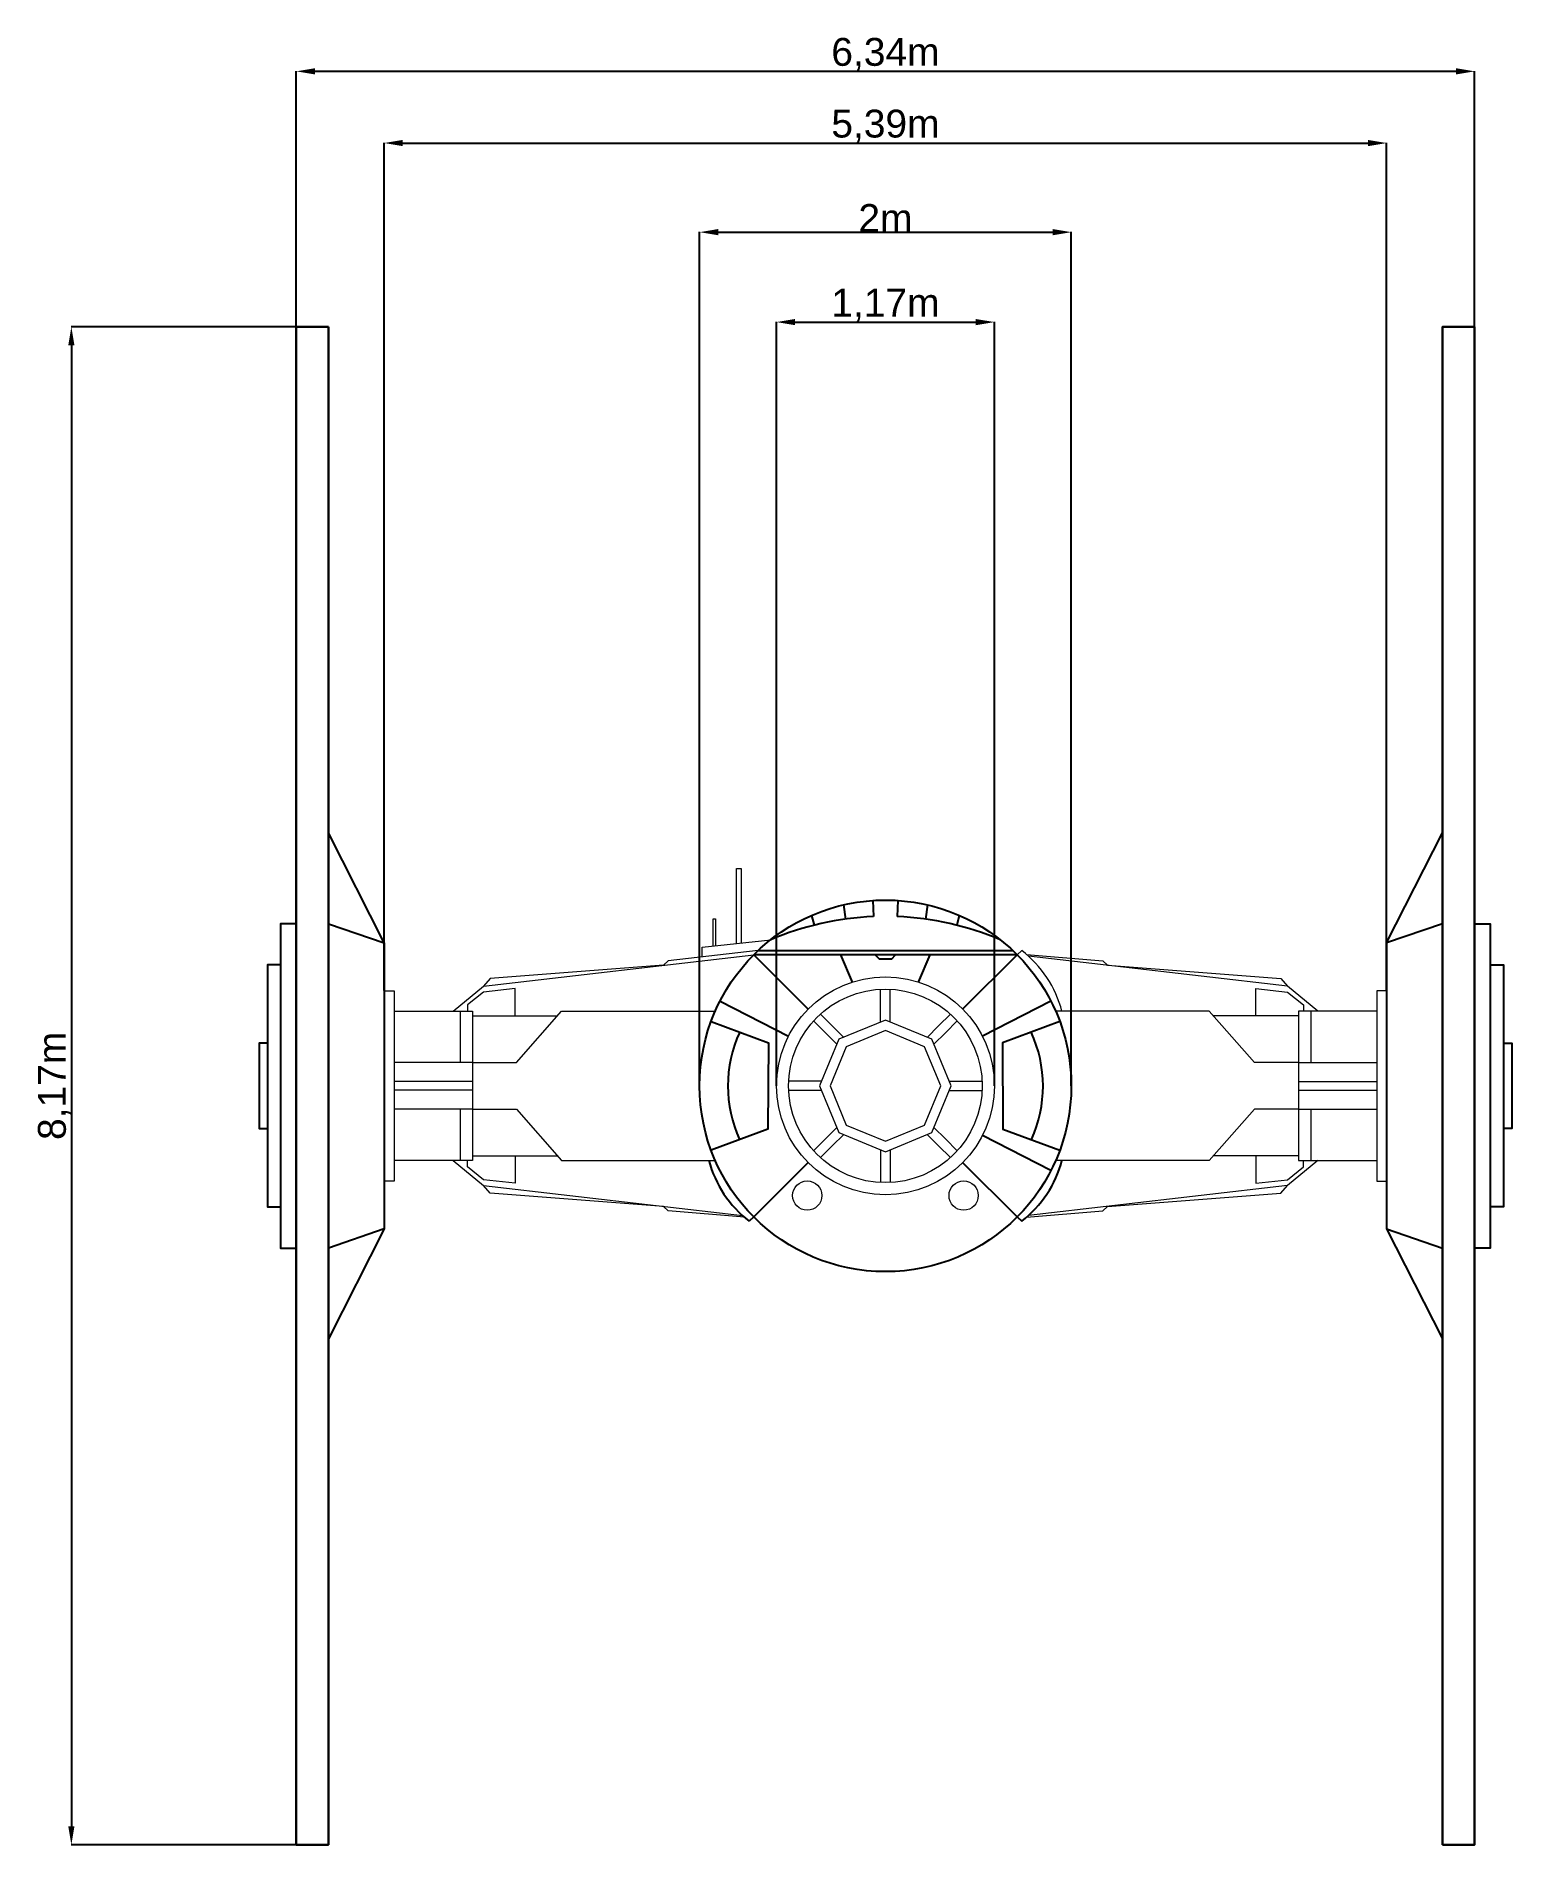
# Model space of a CAD drawing. Header units: millimetres. Extents: x 9822 to 17762, y 6437 to 16172.
import ezdxf

# ---------------------------------------------------------------- set-up
doc = ezdxf.new("R2010")
doc.units = ezdxf.units.MM
doc.layers.get('0').update_dxf_attribs({"color": 255, "lineweight": 20})
for name, color, linetype, lineweight in [('Layer1', 250, 'Continuous', 30), ('Layer2', 250, 'Continuous', 25), ('Layer3', 250, 'Continuous', 20), ('Layer4', 1, 'Continuous', 15), ('Layer5', 255, 'Continuous', 15)]:
    doc.layers.add(name, color=color, linetype=linetype, lineweight=lineweight)
doc.styles.get("Standard").update_dxf_attribs({"font": 'arial.ttf'})
doc.dimstyles.new('ISO-25', dxfattribs={"dimtxt": 150, "dimasz": 100, "dimexe": 1.25, "dimexo": 0.625, "dimtad": 1, "dimlfac": 0.001, "dimtxsty": 'Standard', "dimcen": 2.5, "dimclrd": 5, "dimclre": 5, "dimclrt": 5, "dimadec": 0, "dimazin": 0, "dimtfac": 1, "dimtmove": 0, "dimatfit": 3, "dimfxl": 1, "dimtfillclr": 2, "dimarcsym": 0})

# ---------------------------------------------------------------- blocks, each defined once
blk = doc.blocks.new('*D1')
at = {"color": 5, "lineweight": -2, "transparency": 16777216}
for p, q in [((11221.4, 14607.8), (11221.4, 15984)), ((11321.4, 15982.7), (17461.4, 15982.7)), ((17561.4, 14607.8), (17561.4, 15984))]:
    blk.add_line(p, q, dxfattribs=at)
at = {"color": 5, "transparency": 16777216}
for points in [[(11321.4, 15999.4), (11321.4, 15966.1), (11221.4, 15982.7)], [(17461.4, 15999.4), (17461.4, 15966.1), (17561.4, 15982.7)]]:
    blk.add_solid(points, dxfattribs=at)
at = {"layer": 'Defpoints', "color": 0, "transparency": 16777216}
for p in [(17561.4, 15982.7), (11221.4, 14607.2), (17561.4, 14607.2)]:
    blk.add_point(p, dxfattribs=at)
at = {"color": 5, "transparency": 16777216, "insert": (14391.4, 16073.5), "char_height": 150, "attachment_point": 5}
blk.add_mtext('6,34m', dxfattribs=at)
blk = doc.blocks.new('*D2')
at = {"color": 5, "lineweight": -2, "transparency": 16777216}
for p, q in [((13391.4, 10522.8), (13391.4, 15118.4)), ((13491.4, 15117.1), (15291.4, 15117.1)), ((15391.4, 10522.8), (15391.4, 15118.4))]:
    blk.add_line(p, q, dxfattribs=at)
at = {"color": 5, "transparency": 16777216}
for points in [[(13491.4, 15133.8), (13491.4, 15100.4), (13391.4, 15117.1)], [(15291.4, 15133.8), (15291.4, 15100.4), (15391.4, 15117.1)]]:
    blk.add_solid(points, dxfattribs=at)
at = {"layer": 'Defpoints', "color": 0, "transparency": 16777216}
for p in [(15391.4, 15117.1), (13391.4, 10522.2), (15391.4, 10522.2)]:
    blk.add_point(p, dxfattribs=at)
at = {"color": 5, "transparency": 16777216, "insert": (14391.4, 15193), "char_height": 150, "attachment_point": 5}
blk.add_mtext('2m', dxfattribs=at)
blk = doc.blocks.new('*D3')
at = {"color": 5, "lineweight": -2, "transparency": 16777216}
for p, q in [((11694.6, 11034.9), (11694.6, 15598)), ((11794.6, 15596.8), (16988.2, 15596.8)), ((17088.2, 11034.9), (17088.2, 15598))]:
    blk.add_line(p, q, dxfattribs=at)
at = {"color": 5, "transparency": 16777216}
for points in [[(11794.6, 15613.4), (11794.6, 15580.1), (11694.6, 15596.8)], [(16988.2, 15613.4), (16988.2, 15580.1), (17088.2, 15596.8)]]:
    blk.add_solid(points, dxfattribs=at)
at = {"layer": 'Defpoints', "color": 0, "transparency": 16777216}
for p in [(17088.2, 15596.8), (11694.6, 11034.3), (17088.2, 11034.3)]:
    blk.add_point(p, dxfattribs=at)
at = {"color": 5, "transparency": 16777216, "insert": (14391.4, 15687.5), "char_height": 150, "attachment_point": 5}
blk.add_mtext('5,39m', dxfattribs=at)
blk = doc.blocks.new('*D4')
at = {"color": 5, "lineweight": -2, "transparency": 16777216}
for p, q in [((11220.7, 14607.2), (10009.9, 14607.2)), ((10011.1, 14507.2), (10011.1, 6537.2)), ((11220.7, 6437.2), (10009.9, 6437.2))]:
    blk.add_line(p, q, dxfattribs=at)
at = {"color": 5, "transparency": 16777216}
for points in [[(9994.4, 14507.2), (10027.8, 14507.2), (10011.1, 14607.2)], [(9994.4, 6537.2), (10027.8, 6537.2), (10011.1, 6437.2)]]:
    blk.add_solid(points, dxfattribs=at)
at = {"layer": 'Defpoints', "color": 0, "transparency": 16777216}
for p in [(11221.4, 14607.2), (10011.1, 6437.2), (11221.4, 6437.2)]:
    blk.add_point(p, dxfattribs=at)
at = {"color": 5, "transparency": 16777216, "insert": (9920.3, 10522.2), "char_height": 150, "attachment_point": 5, "rotation": 90}
blk.add_mtext('8,17m', dxfattribs=at)
blk = doc.blocks.new('*D5')
at = {"color": 5, "lineweight": -2, "transparency": 16777216}
for p, q in [((13805.3, 10522.8), (13805.3, 14634.3)), ((13905.3, 14633.1), (14877.4, 14633.1)), ((14977.4, 10522.8), (14977.4, 14634.3))]:
    blk.add_line(p, q, dxfattribs=at)
at = {"color": 5, "transparency": 16777216}
for points in [[(13905.3, 14649.7), (13905.3, 14616.4), (13805.3, 14633.1)], [(14877.4, 14649.7), (14877.4, 14616.4), (14977.4, 14633.1)]]:
    blk.add_solid(points, dxfattribs=at)
at = {"layer": 'Defpoints', "color": 0, "transparency": 16777216}
for p in [(14977.4, 14633.1), (13805.3, 10522.2), (14977.4, 10522.2)]:
    blk.add_point(p, dxfattribs=at)
at = {"color": 5, "transparency": 16777216, "insert": (14391.4, 14723.9), "char_height": 150, "attachment_point": 5}
blk.add_mtext('1,17m', dxfattribs=at)

msp = doc.modelspace()

# ---------------------------------------------------------------- linework, layer by layer
at = {"layer": 'Layer1'}
for points in [[(11394.579, 14607.187), (11394.579, 6437.187), (11221.374, 6437.187), (11221.374, 14607.187)], [(17388.169, 6437.187), (17388.169, 14607.187), (17561.374, 14607.187), (17561.374, 6437.187)]]:
    msp.add_lwpolyline(points, close=True, dxfattribs=at)
at = {"layer": 'Layer2'}
for p, q in [((11694.579, 11292.433), (11394.579, 11883.703)), ((17088.169, 11292.433), (17388.169, 11883.703)), ((14165.172, 11496.268), (14175.719, 11419.745)), ((14324.361, 11519.939), (14327.85, 11433.258)), ((14458.388, 11519.939), (14454.899, 11433.258)), ((14617.576, 11496.268), (14607.03, 11419.745)), ((13994.027, 11439.856), (14007.25, 11387.116)), ((14788.721, 11439.856), (14775.498, 11387.116)), ((13682.407, 11227.429), (13975.892, 10935.486)), ((15100.342, 11227.429), (13682.407, 11227.429)), ((13706.02, 11250.397), (15076.729, 11250.397)), ((14213.943, 11080.72), (14151.033, 11227.429)), ((14568.806, 11080.72), (14631.715, 11227.429)), ((15100.342, 11227.429), (14806.856, 10935.486)), ((13501.595, 10978.579), (13869.93, 10789.65)), ((15281.153, 10978.579), (14912.819, 10789.65)), ((15281.147, 10065.783), (14912.815, 10254.717)), ((13682.407, 9816.946), (13975.892, 10108.889)), ((15100.342, 9816.946), (14806.856, 10108.889)), ((11694.579, 9751.941), (11394.579, 9160.671)), ((13682.407, 9816.946), (13657.311, 9793.978)), ((15100.342, 9816.946), (15125.438, 9793.978)), ((17088.169, 9751.941), (17388.169, 9160.671))]:
    msp.add_line(p, q, dxfattribs=at)
for points in [[(11221.374, 11395.16), (11136.75, 11395.16), (11136.75, 9649.215), (11221.374, 9649.215)], [(11394.579, 11395.16), (11694.579, 11292.433), (11694.579, 9751.941), (11394.579, 9649.215)], [(17388.169, 11395.16), (17088.169, 11292.433), (17088.169, 9751.941), (17388.169, 9649.215)], [(17561.374, 11395.16), (17645.999, 11395.16), (17645.999, 9649.215), (17561.374, 9649.215)], [(14336.735, 11227.429), (14357.606, 11206.35), (14391.374, 11206.35), (14425.143, 11206.35), (14446.014, 11227.429)], [(11136.75, 11174.157), (11066.137, 11174.157), (11066.137, 9870.218), (11136.75, 9870.218)], [(17645.999, 11174.157), (17716.612, 11174.157), (17716.612, 9870.218), (17645.999, 9870.218)], [(13453.038, 10867.912), (13761.596, 10754.226), (13759.084, 10289.213), (13453.043, 10176.449)], [(15329.71, 10867.912), (15021.153, 10754.226), (15023.664, 10289.213), (15329.705, 10176.449)], [(11066.137, 10751.94), (11021.111, 10751.94), (11021.111, 10292.434), (11066.137, 10292.434)], [(17716.612, 10751.94), (17761.637, 10751.94), (17761.637, 10292.434), (17716.612, 10292.434)]]:
    msp.add_lwpolyline(points, dxfattribs=at)
msp.add_circle((14391.374, 10522.187), 1000, dxfattribs=at)
for centre, radius, start, end in [((14391.374, 9855.043), 1579.493, 92.3049592, 113.0058382), ((14391.374, 9855.043), 1579.493, 66.9941618, 87.6950408), ((14237.502, 10520.583), 693.913, 155.2524792, 204.4991547), ((14545.247, 10520.583), 693.913, 335.5008453, 24.7475208), ((14032.286, 10276.286), 610.923, 194.7633098, 232.136417), ((14750.463, 10276.286), 610.923, 307.863583, 345.2366902)]:
    msp.add_arc(centre, radius, start, end, dxfattribs=at)
at = {"layer": 'Layer3'}
for p, q in [((15100.342, 11227.429), (15125.438, 11250.397)), ((12102.62, 10923.754), (12102.617, 10647.117)), ((16680.129, 10923.754), (16680.132, 10647.117)), ((12169.523, 10899.365), (12627.397, 10899.365)), ((16613.226, 10899.365), (16155.352, 10899.365)), ((12169.519, 10545.083), (11747.371, 10545.092)), ((16613.229, 10545.083), (17035.377, 10545.092)), ((12169.519, 10499.291), (11747.371, 10499.291)), ((16613.23, 10499.291), (17035.378, 10499.291)), ((12102.614, 10397.258), (12102.611, 10120.621)), ((16680.134, 10397.258), (16680.137, 10120.621)), ((12169.546, 10145.035), (12627.419, 10145.062)), ((16613.203, 10145.035), (16155.329, 10145.062))]:
    msp.add_line(p, q, dxfattribs=at)
for points in [[(13589.79, 11289.143), (13589.79, 11692.181), (13614.62, 11692.181), (13614.872, 11291.833)], [(13464.131, 11275.663), (13464.131, 11421.454), (13476.733, 11421.454), (13476.659, 11277.006)], [(13405.51, 11215.951), (13405.51, 11269.374), (13774.069, 11308.911)], [(12064.629, 10923.754), (12228.108, 11059.049), (13682.407, 11227.429)], [(13706.02, 11250.397), (13222.176, 11194.936), (13196.425, 11171.161)], [(15150.603, 11229.733), (15560.573, 11194.936), (15586.323, 11171.161)], [(16718.12, 10923.754), (16554.641, 11059.049), (15161.134, 11220.39)], [(13196.425, 11171.161), (12263.897, 11099.981), (12228.108, 11059.049)], [(15586.323, 11171.161), (16518.851, 11099.981), (16554.641, 11059.049)], [(11694.579, 11034.301), (11747.371, 11034.301), (11747.371, 10522.187), (11747.371, 10010.074), (11694.579, 10010.074)], [(12398.46, 10899.365), (12398.46, 11046.456), (12228.108, 11027.319), (12142.833, 10958.665), (12142.833, 10923.754)], [(16384.289, 10899.365), (16384.289, 11046.456), (16554.641, 11027.319), (16639.915, 10958.665), (16639.915, 10923.754)], [(17088.169, 11034.301), (17035.378, 11034.301), (17035.378, 10522.187), (17035.378, 10010.074), (17088.169, 10010.074)], [(11747.371, 10923.75), (12169.523, 10923.755), (12169.515, 10120.62), (11747.371, 10120.625)], [(12169.52, 10647.117), (12406.468, 10647.117), (12648.762, 10923.76), (13475.551, 10923.768)], [(16613.228, 10647.117), (16376.281, 10647.117), (16133.987, 10923.76), (15307.198, 10923.768)], [(17035.378, 10923.75), (16613.225, 10923.755), (16613.234, 10120.62), (17035.378, 10120.625)], [(12169.52, 10647.117), (12114.528, 10647.117), (11747.371, 10647.117)], [(16613.228, 10647.117), (16668.22, 10647.117), (17035.378, 10647.117)], [(12169.518, 10397.258), (12114.526, 10397.258), (11747.371, 10397.258)], [(12169.518, 10397.258), (12406.466, 10397.253), (12648.745, 10120.615), (13475.551, 10120.607)], [(16613.231, 10397.258), (16376.283, 10397.253), (16134.004, 10120.615), (15307.198, 10120.607)], [(16613.231, 10397.258), (16668.223, 10397.258), (17035.378, 10397.258)], [(12398.469, 10144.959), (12398.473, 9997.868), (12228.12, 10017.002), (12142.844, 10085.653), (12142.843, 10120.564)], [(16384.279, 10144.959), (16384.276, 9997.868), (16554.628, 10017.002), (16639.904, 10085.653), (16639.905, 10120.564)], [(12064.639, 10120.562), (12228.121, 9985.271), (13621.632, 9823.965)], [(16718.11, 10120.562), (16554.627, 9985.271), (15161.117, 9823.965)], [(13196.442, 9873.183), (12263.912, 9944.34), (12228.121, 9985.271)], [(15586.307, 9873.183), (16518.837, 9944.34), (16554.627, 9985.271)], [(13632.164, 9814.623), (13222.193, 9849.409), (13196.442, 9873.183)], [(15150.585, 9814.623), (15560.556, 9849.409), (15586.307, 9873.183)]]:
    msp.add_lwpolyline(points, dxfattribs=at)
msp.add_arc((14750.463, 10768.089), 610.923, 14.7633098, 52.136417, dxfattribs=at)
at = {"layer": 'Layer4'}
for centre in [(13970.496, 9931.8), (14812.253, 9931.8)]:
    msp.add_circle(centre, 78.755, dxfattribs=at)
at = {"layer": 'Layer5'}
for points in [[(14365.536, 10865.694), (14365.536, 10952.198), (14365.536, 11042.48)], [(14417.213, 10865.694), (14417.213, 10952.198), (14417.213, 11042.48)], [(14166.749, 10783.354), (14105.581, 10844.521), (14041.743, 10908.36)], [(14616, 10783.354), (14677.167, 10844.521), (14741.006, 10908.36)], [(14130.208, 10746.813), (14069.04, 10807.98), (14005.202, 10871.819)], [(14652.541, 10746.813), (14713.708, 10807.98), (14777.547, 10871.819)], [(14047.868, 10548.026), (13961.364, 10548.026), (13871.082, 10548.026)], [(14734.881, 10548.026), (14821.385, 10548.026), (14911.667, 10548.026)], [(14047.868, 10496.349), (13961.364, 10496.349), (13871.082, 10496.349)], [(14734.881, 10496.349), (14821.385, 10496.349), (14911.667, 10496.349)], [(14130.208, 10297.562), (14069.04, 10236.394), (14005.202, 10172.556)], [(14166.749, 10261.021), (14105.581, 10199.853), (14041.743, 10136.015)], [(14616, 10261.021), (14677.167, 10199.853), (14741.006, 10136.015)], [(14652.541, 10297.562), (14713.708, 10236.394), (14777.547, 10172.556)], [(14365.536, 10178.681), (14365.536, 10092.177), (14365.536, 10001.895)], [(14417.213, 10178.681), (14417.213, 10092.177), (14417.213, 10001.895)]]:
    msp.add_lwpolyline(points, dxfattribs=at)
for points in [[(14391.374, 10167.978), (14641.838, 10271.724), (14745.584, 10522.187), (14641.838, 10772.651), (14391.374, 10876.397), (14140.911, 10772.651), (14037.165, 10522.187), (14140.911, 10271.724)], [(14391.374, 10223.913), (14602.286, 10311.275), (14689.649, 10522.187), (14602.286, 10733.099), (14391.374, 10820.462), (14180.462, 10733.099), (14093.1, 10522.187), (14180.462, 10311.275)]]:
    msp.add_lwpolyline(points, close=True, dxfattribs=at)
for radius in [586.038, 520.934]:
    msp.add_circle((14391.374, 10522.187), radius, dxfattribs=at)

# ---------------------------------------------------------------- dimensions: what is measured, and where the dimension line sits
for base, p1, p2, picture, middle in [((17561.374, 15982.743), (11221.374, 14607.187), (17561.374, 14607.187), '*D1', (14391.374, 16073.512)), ((17088.169, 15596.76), (11694.579, 11034.301), (17088.169, 11034.301), '*D3', (14391.374, 15687.529)), ((14977.412, 14633.083), (13805.336, 10522.187), (14977.412, 10522.187), '*D5', (14391.374, 14723.851))]:
    dim = msp.add_linear_dim(base=base, p1=p1, p2=p2, dimstyle='ISO-25', override={"dimpost": 'm'})
    dim.commit()
    dim.dimension.update_dxf_attribs({"geometry": picture, "text_midpoint": middle})
dim = msp.add_linear_dim(base=(15391.374, 15117.113), p1=(13391.374, 10522.187), p2=(15391.374, 10522.187), dimstyle='ISO-25', override={"dimpost": 'm'})
dim.commit()
dim.dimension.update_dxf_attribs({"geometry": '*D2', "text_midpoint": (14391.374, 15117.113), "dimtype": 160})
dim = msp.add_linear_dim(base=(10011.11, 6437.187), p1=(11221.374, 14607.187), p2=(11221.374, 6437.187), angle=90, dimstyle='ISO-25', override={"dimpost": 'm'})
dim.commit()
dim.dimension.update_dxf_attribs({"geometry": '*D4', "text_midpoint": (9920.341, 10522.187)})

doc.saveas('drawing.dxf')
